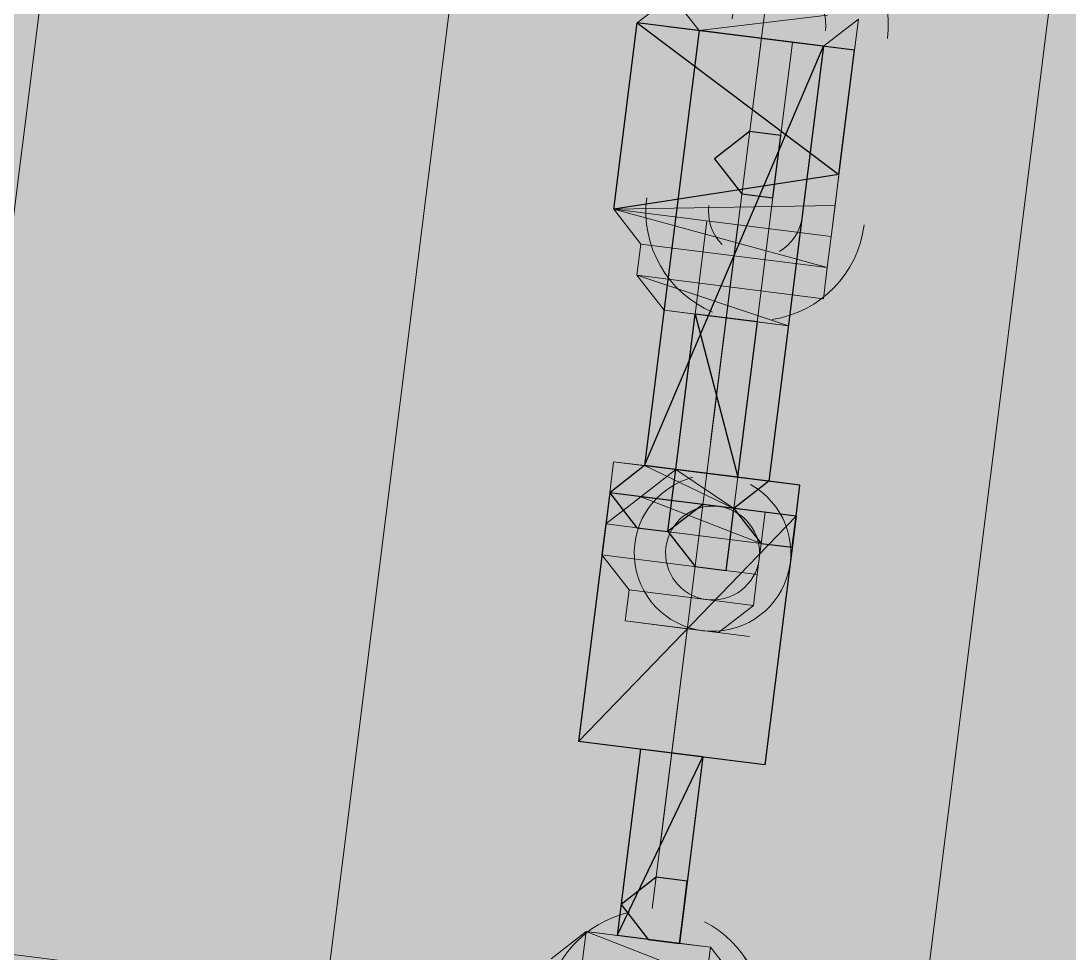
# Model space of a CAD drawing. Header units: metres. Extents: x -4 to 509425, y 7549 to 4732445.
# Drawn here: x 476054.4975 to 476054.7809, y 4719728.2717 to 4719728.5237 of the extents above; entities that cross this region are included whole.
import ezdxf

# ---------------------------------------------------------------- set-up
doc = ezdxf.new("R2010")
doc.units = ezdxf.units.M
doc.header["$LTSCALE"] = 0.01
doc.header["$MEASUREMENT"] = 0
doc.layers.get('0').update_dxf_attribs({"lineweight": 0})
doc.layers.add('_SUBESTACIÓN', color=1, linetype='Continuous')
doc.layers.add('SUBESTACION LA VID', color=253, linetype='Continuous')

# ---------------------------------------------------------------- blocks, each defined once
blk = doc.blocks.new('A$Cfff6051d')
at = {"layer": 'SUBESTACION LA VID', "transparency": 33554687}
h = blk.add_hatch(color=256, dxfattribs=at)
h.dxf.hatch_style = 2
h.paths.add_polyline_path([(476054.70187, 4719728.48434), (476054.70292, 4719728.49274), (476054.69452, 4719728.49379), (476054.68506, 4719728.48645), (476054.69241, 4719728.47699), (476054.70082, 4719728.47593)])
h = blk.add_hatch(color=256, dxfattribs=at)
h.dxf.hatch_style = 2
h.paths.add_polyline_path([(476054.70187, 4719728.48434), (476054.70292, 4719728.49274), (476054.69452, 4719728.49379), (476054.68506, 4719728.48645), (476054.69241, 4719728.47699), (476054.70082, 4719728.47593)])
h = blk.add_hatch(color=256, dxfattribs=at)
h.dxf.hatch_style = 2
h.paths.add_polyline_path([(476054.70187, 4719728.48434), (476054.70292, 4719728.49274), (476054.69452, 4719728.49379), (476054.68506, 4719728.48645), (476054.69241, 4719728.47699), (476054.70082, 4719728.47593)])
h = blk.add_hatch(color=256, dxfattribs=at)
h.dxf.hatch_style = 2
h.paths.add_polyline_path([(476054.70187, 4719728.48434), (476054.70292, 4719728.49274), (476054.69452, 4719728.49379), (476054.68506, 4719728.48645), (476054.69241, 4719728.47699), (476054.70082, 4719728.47593)])
h = blk.add_hatch(color=256, dxfattribs=at)
h.dxf.hatch_style = 2
h.paths.add_polyline_path([(476054.70187, 4719728.48434), (476054.70292, 4719728.49274), (476054.69452, 4719728.49379), (476054.68506, 4719728.48645), (476054.69241, 4719728.47699), (476054.70082, 4719728.47593)])
h = blk.add_hatch(color=256, dxfattribs=at)
h.dxf.hatch_style = 2
h.paths.add_polyline_path([(476054.70187, 4719728.48434), (476054.70292, 4719728.49274), (476054.69452, 4719728.49379), (476054.68506, 4719728.48645), (476054.69241, 4719728.47699), (476054.70082, 4719728.47593)])
h = blk.add_hatch(color=256, dxfattribs=at)
h.dxf.hatch_style = 2
h.paths.add_polyline_path([(476054.67348, 4719728.39404), (476054.67453, 4719728.40244), (476054.66613, 4719728.40349), (476054.65668, 4719728.39615), (476054.66403, 4719728.38669), (476054.67243, 4719728.38564)])
h = blk.add_hatch(color=256, dxfattribs=at)
h.dxf.hatch_style = 2
h.paths.add_polyline_path([(476054.67348, 4719728.39404), (476054.67453, 4719728.40244), (476054.66613, 4719728.40349), (476054.65668, 4719728.39615), (476054.66403, 4719728.38669), (476054.67243, 4719728.38564)])
h = blk.add_hatch(color=256, dxfattribs=at)
h.dxf.hatch_style = 2
h.paths.add_polyline_path([(476054.67348, 4719728.39404), (476054.67453, 4719728.40244), (476054.66613, 4719728.40349), (476054.65668, 4719728.39615), (476054.66403, 4719728.38669), (476054.67243, 4719728.38564)])
h = blk.add_hatch(color=256, dxfattribs=at)
h.dxf.hatch_style = 2
h.paths.add_polyline_path([(476054.70709, 4719728.38983), (476054.70814, 4719728.39823), (476054.69974, 4719728.39928), (476054.69029, 4719728.39193), (476054.69763, 4719728.38248), (476054.70603, 4719728.38143)])
h = blk.add_hatch(color=256, dxfattribs=at)
h.dxf.hatch_style = 2
h.paths.add_polyline_path([(476054.70709, 4719728.38983), (476054.70814, 4719728.39823), (476054.69974, 4719728.39928), (476054.69029, 4719728.39193), (476054.69763, 4719728.38248), (476054.70603, 4719728.38143)])
h = blk.add_hatch(color=256, dxfattribs=at)
h.dxf.hatch_style = 2
h.paths.add_polyline_path([(476054.70709, 4719728.38983), (476054.70814, 4719728.39823), (476054.69974, 4719728.39928), (476054.69029, 4719728.39193), (476054.69763, 4719728.38248), (476054.70603, 4719728.38143)])
h = blk.add_hatch(color=256, dxfattribs=at)
h.dxf.hatch_style = 2
h.paths.add_polyline_path([(476054.68923, 4719728.38353), (476054.69029, 4719728.39193), (476054.68188, 4719728.39299), (476054.67243, 4719728.38564), (476054.67977, 4719728.37619), (476054.68818, 4719728.37513)])
h = blk.add_hatch(color=256, dxfattribs=at)
h.dxf.hatch_style = 2
h.paths.add_polyline_path([(476054.68923, 4719728.38353), (476054.69029, 4719728.39193), (476054.68188, 4719728.39299), (476054.67243, 4719728.38564), (476054.67977, 4719728.37619), (476054.68818, 4719728.37513)])
h = blk.add_hatch(color=256, dxfattribs=at)
h.dxf.hatch_style = 2
h.paths.add_polyline_path([(476054.68923, 4719728.38353), (476054.69029, 4719728.39193), (476054.68188, 4719728.39299), (476054.67243, 4719728.38564), (476054.67977, 4719728.37619), (476054.68818, 4719728.37513)])
h = blk.add_hatch(color=256, dxfattribs=at)
h.dxf.hatch_style = 2
h.paths.add_polyline_path([(476054.68923, 4719728.38353), (476054.69029, 4719728.39193), (476054.68188, 4719728.39299), (476054.67243, 4719728.38564), (476054.67977, 4719728.37619), (476054.68818, 4719728.37513)])
h = blk.add_hatch(color=256, dxfattribs=at)
h.dxf.hatch_style = 2
h.paths.add_polyline_path([(476054.68923, 4719728.38353), (476054.69029, 4719728.39193), (476054.68188, 4719728.39299), (476054.67243, 4719728.38564), (476054.67977, 4719728.37619), (476054.68818, 4719728.37513)])
h = blk.add_hatch(color=256, dxfattribs=at)
h.dxf.hatch_style = 2
h.paths.add_polyline_path([(476054.68923, 4719728.38353), (476054.69029, 4719728.39193), (476054.68188, 4719728.39299), (476054.67243, 4719728.38564), (476054.67977, 4719728.37619), (476054.68818, 4719728.37513)])
h = blk.add_hatch(color=256, dxfattribs=at)
h.dxf.hatch_style = 2
h.paths.add_polyline_path([(476054.6766, 4719728.28273), (476054.67765, 4719728.29113), (476054.66924, 4719728.29218), (476054.65979, 4719728.28484), (476054.66713, 4719728.27538), (476054.67554, 4719728.27433)])
h = blk.add_hatch(color=256, dxfattribs=at)
h.dxf.hatch_style = 2
h.paths.add_polyline_path([(476054.6766, 4719728.28273), (476054.67765, 4719728.29113), (476054.66924, 4719728.29218), (476054.65979, 4719728.28484), (476054.66713, 4719728.27538), (476054.67554, 4719728.27433)])
h = blk.add_hatch(color=256, dxfattribs=at)
h.dxf.hatch_style = 2
h.paths.add_polyline_path([(476054.6766, 4719728.28273), (476054.67765, 4719728.29113), (476054.66924, 4719728.29218), (476054.65979, 4719728.28484), (476054.66713, 4719728.27538), (476054.67554, 4719728.27433)])
h = blk.add_hatch(color=256, dxfattribs=at)
h.dxf.hatch_style = 2
h.paths.add_polyline_path([(476054.6766, 4719728.28273), (476054.67765, 4719728.29113), (476054.66924, 4719728.29218), (476054.65979, 4719728.28484), (476054.66713, 4719728.27538), (476054.67554, 4719728.27433)])
h = blk.add_hatch(color=256, dxfattribs=at)
h.dxf.hatch_style = 2
h.paths.add_polyline_path([(476054.6766, 4719728.28273), (476054.67765, 4719728.29113), (476054.66924, 4719728.29218), (476054.65979, 4719728.28484), (476054.66713, 4719728.27538), (476054.67554, 4719728.27433)])
h = blk.add_hatch(color=256, dxfattribs=at)
h.dxf.hatch_style = 2
h.paths.add_polyline_path([(476054.6766, 4719728.28273), (476054.67765, 4719728.29113), (476054.66924, 4719728.29218), (476054.65979, 4719728.28484), (476054.66713, 4719728.27538), (476054.67554, 4719728.27433)])
at = {"layer": 'SUBESTACION LA VID', "lineweight": 15}
for p, q in [((476054.86302, 4719729.83784), (476054.66819, 4719728.28378)), ((476054.69662, 4719728.51059), (476054.70399, 4719728.56939)), ((476054.69662, 4719728.51059), (476054.70399, 4719728.56939)), ((476054.69662, 4719728.51059), (476054.70399, 4719728.56939)), ((476054.69662, 4719728.51059), (476054.70399, 4719728.56939)), ((476054.70399, 4719728.56939), (476054.69662, 4719728.51059)), ((476054.70399, 4719728.56939), (476054.69662, 4719728.51059)), ((476054.65776, 4719728.4728), (476054.66408, 4719728.52321)), ((476054.66613, 4719728.40349), (476054.68088, 4719728.5211)), ((476054.66613, 4719728.40349), (476054.68088, 4719728.5211)), ((476054.66613, 4719728.40349), (476054.68088, 4719728.5211)), ((476054.67456, 4719728.47069), (476054.68088, 4719728.5211)), ((476054.69976, 4719728.46753), (476054.70608, 4719728.51794)), ((476054.69974, 4719728.39928), (476054.71448, 4719728.51689)), ((476054.69974, 4719728.39928), (476054.71448, 4719728.51689)), ((476054.69974, 4719728.39928), (476054.71448, 4719728.51689)), ((476054.71656, 4719728.46543), (476054.72288, 4719728.51583)), ((476054.67453, 4719728.40244), (476054.68296, 4719728.46964)), ((476054.68398, 4719728.40979), (476054.69136, 4719728.46859)), ((476054.68398, 4719728.40979), (476054.69136, 4719728.46859)), ((476054.68398, 4719728.40979), (476054.69136, 4719728.46859)), ((476054.68398, 4719728.40979), (476054.69136, 4719728.46859)), ((476054.69136, 4719728.46859), (476054.68398, 4719728.40979)), ((476054.69136, 4719728.46859), (476054.68398, 4719728.40979)), ((476054.69134, 4719728.40033), (476054.69976, 4719728.46753)), ((476054.69136, 4719728.46859), (476054.69136, 4719728.46859)), ((476054.66613, 4719728.40349), (476054.69974, 4719728.39928)), ((476054.66613, 4719728.40349), (476054.69974, 4719728.39928)), ((476054.69974, 4719728.39928), (476054.66613, 4719728.40349)), ((476054.64825, 4719728.32894), (476054.65668, 4719728.39615)), ((476054.64825, 4719728.32894), (476054.65668, 4719728.39615)), ((476054.64825, 4719728.32894), (476054.65668, 4719728.39615)), ((476054.69866, 4719728.32262), (476054.70709, 4719728.38983)), ((476054.69866, 4719728.32262), (476054.70709, 4719728.38983)), ((476054.69866, 4719728.32262), (476054.70709, 4719728.38983)), ((476054.67029, 4719728.30058), (476054.67872, 4719728.36778)), ((476054.67029, 4719728.30058), (476054.67872, 4719728.36778)), ((476054.67029, 4719728.30058), (476054.67872, 4719728.36778)), ((476054.67029, 4719728.30058), (476054.67872, 4719728.36778)), ((476054.67872, 4719728.36778), (476054.67029, 4719728.30058)), ((476054.67872, 4719728.36778), (476054.67029, 4719728.30058)), ((476054.65665, 4719728.32789), (476054.69026, 4719728.32368)), ((476054.65665, 4719728.32789), (476054.65665, 4719728.32789)), ((476054.65665, 4719728.32789), (476054.69026, 4719728.32368)), ((476054.65665, 4719728.32789), (476054.65665, 4719728.32789)), ((476054.69026, 4719728.32368), (476054.65665, 4719728.32789)), ((476054.65873, 4719728.27644), (476054.66505, 4719728.32684)), ((476054.65873, 4719728.27644), (476054.66505, 4719728.32684)), ((476054.65873, 4719728.27644), (476054.66505, 4719728.32684)), ((476054.67554, 4719728.27433), (476054.68186, 4719728.32473)), ((476054.67554, 4719728.27433), (476054.68186, 4719728.32473)), ((476054.67554, 4719728.27433), (476054.68186, 4719728.32473)), ((476054.69026, 4719728.32368), (476054.69026, 4719728.32368))]:
    blk.add_line(p, q, dxfattribs=at)
at = {"layer": 'SUBESTACION LA VID', "lineweight": 0}
for p, q in [((476054.71554, 4719728.52529), (476054.68088, 4719728.5211)), ((476054.71554, 4719728.52529), (476054.68088, 4719728.5211)), ((476054.68088, 4719728.5211), (476054.71554, 4719728.52529)), ((476054.67248, 4719728.52215), (476054.72288, 4719728.51583)), ((476054.71867, 4719728.48223), (476054.65776, 4719728.4728)), ((476054.69447, 4719728.35728), (476054.66087, 4719728.36149)), ((476054.68289, 4719728.26487), (476054.65033, 4719728.27749))]:
    blk.add_line(p, q, dxfattribs=at)
at = {"layer": 'SUBESTACION LA VID', "lineweight": 15}
for points in [[(476054.73958, 4719728.2407), (476054.84878, 4719728.22701), (476054.98359, 4719729.30226), (476054.60558, 4719729.34965), (476054.47077, 4719728.2744), (476054.57997, 4719728.26071)], [(476054.73958, 4719728.2407), (476054.84878, 4719728.22701), (476054.98359, 4719729.30226), (476054.60558, 4719729.34965), (476054.47077, 4719728.2744), (476054.57997, 4719728.26071)], [(476054.67353, 4719728.53055), (476054.66408, 4719728.52321), (476054.65776, 4719728.4728), (476054.6651, 4719728.46335), (476054.66405, 4719728.45495), (476054.6714, 4719728.44549), (476054.6798, 4719728.44444), (476054.67453, 4719728.40244), (476054.66508, 4719728.39509), (476054.65563, 4719728.38775), (476054.65457, 4719728.37935), (476054.66192, 4719728.36989), (476054.66087, 4719728.36149), (476054.66927, 4719728.36044), (476054.67767, 4719728.35938), (476054.68607, 4719728.35833), (476054.69553, 4719728.36568), (476054.69658, 4719728.37408), (476054.69763, 4719728.38248), (476054.69869, 4719728.39088), (476054.69029, 4719728.39193), (476054.69134, 4719728.40033), (476054.69661, 4719728.44233), (476054.70501, 4719728.44128), (476054.70606, 4719728.44968), (476054.71446, 4719728.44863), (476054.71551, 4719728.45703), (476054.71656, 4719728.46543), (476054.71762, 4719728.47383), (476054.71867, 4719728.48223), (476054.72288, 4719728.51583), (476054.72394, 4719728.52423)], [(476054.67353, 4719728.53055), (476054.68088, 4719728.5211), (476054.66613, 4719728.40349), (476054.65773, 4719728.40455), (476054.65668, 4719728.39615), (476054.64825, 4719728.32894), (476054.65665, 4719728.32789), (476054.66505, 4719728.32684), (476054.65873, 4719728.27644), (476054.65033, 4719728.27749), (476054.64928, 4719728.26909)], [(476054.69129, 4719728.26382), (476054.68394, 4719728.27328), (476054.67554, 4719728.27433), (476054.68186, 4719728.32473), (476054.69026, 4719728.32368), (476054.69866, 4719728.32262), (476054.70709, 4719728.38983), (476054.70814, 4719728.39823), (476054.69974, 4719728.39928), (476054.71448, 4719728.51689), (476054.72394, 4719728.52423)], [(476054.67353, 4719728.53055), (476054.68088, 4719728.5211), (476054.66613, 4719728.40349), (476054.65773, 4719728.40455), (476054.65668, 4719728.39615), (476054.64825, 4719728.32894), (476054.65665, 4719728.32789), (476054.66505, 4719728.32684), (476054.65873, 4719728.27644), (476054.65033, 4719728.27749), (476054.64928, 4719728.26909)], [(476054.69129, 4719728.26382), (476054.68394, 4719728.27328), (476054.67554, 4719728.27433), (476054.68186, 4719728.32473), (476054.69026, 4719728.32368), (476054.69866, 4719728.32262), (476054.70709, 4719728.38983), (476054.70814, 4719728.39823), (476054.69974, 4719728.39928), (476054.71448, 4719728.51689), (476054.72394, 4719728.52423)], [(476054.72394, 4719728.52423), (476054.71448, 4719728.51689), (476054.69974, 4719728.39928), (476054.70814, 4719728.39823), (476054.70709, 4719728.38983), (476054.69866, 4719728.32262), (476054.69026, 4719728.32368), (476054.68186, 4719728.32473), (476054.67554, 4719728.27433), (476054.68394, 4719728.27328), (476054.68289, 4719728.26487)], [(476054.64088, 4719728.27014), (476054.65033, 4719728.27749), (476054.65873, 4719728.27644), (476054.66505, 4719728.32684), (476054.65665, 4719728.32789), (476054.64825, 4719728.32894), (476054.65668, 4719728.39615), (476054.65773, 4719728.40455), (476054.66613, 4719728.40349), (476054.68088, 4719728.5211), (476054.67353, 4719728.53055)], [(476054.72484, 4719728.1231), (476054.79435, 4719728.67752), (476054.63474, 4719728.69753), (476054.56523, 4719728.14311)], [(476054.72484, 4719728.1231), (476054.79435, 4719728.67752), (476054.63474, 4719728.69753), (476054.56523, 4719728.14311)], [(476054.67353, 4719728.53055), (476054.68088, 4719728.5211), (476054.71448, 4719728.51689), (476054.72394, 4719728.52423)], [(476054.67353, 4719728.53055), (476054.68088, 4719728.5211), (476054.71448, 4719728.51689), (476054.72394, 4719728.52423)], [(476054.72394, 4719728.52423), (476054.71448, 4719728.51689), (476054.68088, 4719728.5211), (476054.67353, 4719728.53055)]]:
    blk.add_lwpolyline(points, dxfattribs=at)
at = {"layer": 'SUBESTACION LA VID', "lineweight": 0}
for points in [[(476054.66408, 4719728.52321), (476054.72288, 4719728.51583), (476054.66408, 4719728.52321)], [(476054.71551, 4719728.45703), (476054.6651, 4719728.46335), (476054.71551, 4719728.45703), (476054.6651, 4719728.46335), (476054.71551, 4719728.45703), (476054.65776, 4719728.4728), (476054.71656, 4719728.46543), (476054.65776, 4719728.4728), (476054.71762, 4719728.47383)], [(476054.70501, 4719728.44128), (476054.66405, 4719728.45495), (476054.71446, 4719728.44863), (476054.66405, 4719728.45495), (476054.71446, 4719728.44863)], [(476054.6798, 4719728.44444), (476054.70501, 4719728.44128), (476054.6714, 4719728.44549), (476054.70501, 4719728.44128), (476054.6714, 4719728.44549)], [(476054.69661, 4719728.44233), (476054.6798, 4719728.44444), (476054.69661, 4719728.44233)], [(476054.65773, 4719728.40455), (476054.70814, 4719728.39823), (476054.65773, 4719728.40455), (476054.69974, 4719728.39928), (476054.65773, 4719728.40455), (476054.69974, 4719728.39928), (476054.65773, 4719728.40455), (476054.69974, 4719728.39928)], [(476054.65773, 4719728.40455), (476054.70814, 4719728.39823), (476054.65773, 4719728.40455), (476054.69974, 4719728.39928), (476054.65773, 4719728.40455), (476054.69974, 4719728.39928), (476054.65773, 4719728.40455), (476054.69974, 4719728.39928)], [(476054.69974, 4719728.39928), (476054.66613, 4719728.40349), (476054.69974, 4719728.39928), (476054.65773, 4719728.40455), (476054.69974, 4719728.39928), (476054.65773, 4719728.40455), (476054.70814, 4719728.39823), (476054.65773, 4719728.40455)], [(476054.66613, 4719728.40349), (476054.69029, 4719728.39193), (476054.67453, 4719728.40244), (476054.69029, 4719728.39193), (476054.67453, 4719728.40244)], [(476054.65668, 4719728.39615), (476054.70709, 4719728.38983), (476054.65668, 4719728.39615), (476054.70709, 4719728.38983), (476054.65668, 4719728.39615)], [(476054.65668, 4719728.39615), (476054.70709, 4719728.38983), (476054.65668, 4719728.39615), (476054.70709, 4719728.38983), (476054.65668, 4719728.39615)], [(476054.70709, 4719728.38983), (476054.65668, 4719728.39615), (476054.70709, 4719728.38983), (476054.65668, 4719728.39615), (476054.70709, 4719728.38983)], [(476054.66403, 4719728.38669), (476054.69763, 4719728.38248), (476054.66508, 4719728.39509), (476054.69869, 4719728.39088), (476054.66508, 4719728.39509), (476054.69869, 4719728.39088), (476054.66508, 4719728.39509), (476054.69869, 4719728.39088), (476054.66508, 4719728.39509)], [(476054.65563, 4719728.38775), (476054.69763, 4719728.38248), (476054.65563, 4719728.38775), (476054.69763, 4719728.38248), (476054.65563, 4719728.38775)], [(476054.69658, 4719728.37408), (476054.65457, 4719728.37935), (476054.69658, 4719728.37408), (476054.65457, 4719728.37935), (476054.69658, 4719728.37408), (476054.65457, 4719728.37935)], [(476054.69553, 4719728.36568), (476054.66192, 4719728.36989), (476054.69553, 4719728.36568), (476054.66192, 4719728.36989), (476054.69553, 4719728.36568), (476054.66192, 4719728.36989), (476054.69553, 4719728.36568)], [(476054.67767, 4719728.35938), (476054.66927, 4719728.36044), (476054.67767, 4719728.35938)], [(476054.68607, 4719728.35833), (476054.66927, 4719728.36044), (476054.68607, 4719728.35833), (476054.66927, 4719728.36044), (476054.68607, 4719728.35833)], [(476054.69026, 4719728.32368), (476054.65665, 4719728.32789), (476054.69026, 4719728.32368), (476054.64825, 4719728.32894), (476054.69026, 4719728.32368), (476054.64825, 4719728.32894), (476054.69026, 4719728.32368), (476054.64825, 4719728.32894), (476054.69866, 4719728.32262), (476054.64825, 4719728.32894), (476054.69866, 4719728.32262)], [(476054.69026, 4719728.32368), (476054.65665, 4719728.32789), (476054.69026, 4719728.32368), (476054.64825, 4719728.32894), (476054.69026, 4719728.32368), (476054.64825, 4719728.32894), (476054.69026, 4719728.32368), (476054.64825, 4719728.32894), (476054.69866, 4719728.32262), (476054.64825, 4719728.32894), (476054.69866, 4719728.32262)], [(476054.64825, 4719728.32894), (476054.69866, 4719728.32262), (476054.64825, 4719728.32894), (476054.69866, 4719728.32262), (476054.64825, 4719728.32894), (476054.69026, 4719728.32368), (476054.64825, 4719728.32894), (476054.69026, 4719728.32368), (476054.65665, 4719728.32789), (476054.69026, 4719728.32368), (476054.65665, 4719728.32789)], [(476054.68186, 4719728.32473), (476054.65665, 4719728.32789), (476054.68186, 4719728.32473)], [(476054.68186, 4719728.32473), (476054.65665, 4719728.32789), (476054.68186, 4719728.32473)], [(476054.66505, 4719728.32684), (476054.69026, 4719728.32368), (476054.68186, 4719728.32473)], [(476054.65033, 4719728.27749), (476054.68394, 4719728.27328), (476054.65033, 4719728.27749), (476054.68394, 4719728.27328), (476054.65033, 4719728.27749), (476054.67554, 4719728.27433)], [(476054.65033, 4719728.27749), (476054.68394, 4719728.27328), (476054.65033, 4719728.27749), (476054.68394, 4719728.27328), (476054.65033, 4719728.27749), (476054.67554, 4719728.27433)], [(476054.65873, 4719728.27644), (476054.67554, 4719728.27433), (476054.65033, 4719728.27749), (476054.68394, 4719728.27328), (476054.65033, 4719728.27749), (476054.68394, 4719728.27328)]]:
    blk.add_lwpolyline(points, dxfattribs=at)
at = {"layer": 'SUBESTACION LA VID'}
for points in [[(476054.70187, 4719728.48434), (476054.70292, 4719728.49274), (476054.69452, 4719728.49379), (476054.68506, 4719728.48645), (476054.69241, 4719728.47699), (476054.70082, 4719728.47593)], [(476054.70187, 4719728.48434), (476054.70292, 4719728.49274), (476054.69452, 4719728.49379), (476054.68506, 4719728.48645), (476054.69241, 4719728.47699), (476054.70082, 4719728.47593)], [(476054.70187, 4719728.48434), (476054.70292, 4719728.49274), (476054.69452, 4719728.49379), (476054.68506, 4719728.48645), (476054.69241, 4719728.47699), (476054.70082, 4719728.47593)], [(476054.70187, 4719728.48434), (476054.70292, 4719728.49274), (476054.69452, 4719728.49379), (476054.68506, 4719728.48645), (476054.69241, 4719728.47699), (476054.70082, 4719728.47593)], [(476054.70187, 4719728.48434), (476054.70292, 4719728.49274), (476054.69452, 4719728.49379), (476054.68506, 4719728.48645), (476054.69241, 4719728.47699), (476054.70082, 4719728.47593)], [(476054.70187, 4719728.48434), (476054.70292, 4719728.49274), (476054.69452, 4719728.49379), (476054.68506, 4719728.48645), (476054.69241, 4719728.47699), (476054.70082, 4719728.47593)], [(476054.67348, 4719728.39404), (476054.67453, 4719728.40244), (476054.66613, 4719728.40349), (476054.65668, 4719728.39615), (476054.66403, 4719728.38669), (476054.67243, 4719728.38564)], [(476054.67348, 4719728.39404), (476054.67453, 4719728.40244), (476054.66613, 4719728.40349), (476054.65668, 4719728.39615), (476054.66403, 4719728.38669), (476054.67243, 4719728.38564)], [(476054.67348, 4719728.39404), (476054.67453, 4719728.40244), (476054.66613, 4719728.40349), (476054.65668, 4719728.39615), (476054.66403, 4719728.38669), (476054.67243, 4719728.38564)], [(476054.70709, 4719728.38983), (476054.70814, 4719728.39823), (476054.69974, 4719728.39928), (476054.69029, 4719728.39193), (476054.69763, 4719728.38248), (476054.70603, 4719728.38143)], [(476054.70709, 4719728.38983), (476054.70814, 4719728.39823), (476054.69974, 4719728.39928), (476054.69029, 4719728.39193), (476054.69763, 4719728.38248), (476054.70603, 4719728.38143)], [(476054.70709, 4719728.38983), (476054.70814, 4719728.39823), (476054.69974, 4719728.39928), (476054.69029, 4719728.39193), (476054.69763, 4719728.38248), (476054.70603, 4719728.38143)], [(476054.68923, 4719728.38353), (476054.69029, 4719728.39193), (476054.68188, 4719728.39299), (476054.67243, 4719728.38564), (476054.67977, 4719728.37619), (476054.68818, 4719728.37513)], [(476054.68923, 4719728.38353), (476054.69029, 4719728.39193), (476054.68188, 4719728.39299), (476054.67243, 4719728.38564), (476054.67977, 4719728.37619), (476054.68818, 4719728.37513)], [(476054.68923, 4719728.38353), (476054.69029, 4719728.39193), (476054.68188, 4719728.39299), (476054.67243, 4719728.38564), (476054.67977, 4719728.37619), (476054.68818, 4719728.37513)], [(476054.68923, 4719728.38353), (476054.69029, 4719728.39193), (476054.68188, 4719728.39299), (476054.67243, 4719728.38564), (476054.67977, 4719728.37619), (476054.68818, 4719728.37513)], [(476054.68923, 4719728.38353), (476054.69029, 4719728.39193), (476054.68188, 4719728.39299), (476054.67243, 4719728.38564), (476054.67977, 4719728.37619), (476054.68818, 4719728.37513)], [(476054.68923, 4719728.38353), (476054.69029, 4719728.39193), (476054.68188, 4719728.39299), (476054.67243, 4719728.38564), (476054.67977, 4719728.37619), (476054.68818, 4719728.37513)], [(476054.6766, 4719728.28273), (476054.67765, 4719728.29113), (476054.66924, 4719728.29218), (476054.65979, 4719728.28484), (476054.66713, 4719728.27538), (476054.67554, 4719728.27433)], [(476054.6766, 4719728.28273), (476054.67765, 4719728.29113), (476054.66924, 4719728.29218), (476054.65979, 4719728.28484), (476054.66713, 4719728.27538), (476054.67554, 4719728.27433)], [(476054.6766, 4719728.28273), (476054.67765, 4719728.29113), (476054.66924, 4719728.29218), (476054.65979, 4719728.28484), (476054.66713, 4719728.27538), (476054.67554, 4719728.27433)], [(476054.6766, 4719728.28273), (476054.67765, 4719728.29113), (476054.66924, 4719728.29218), (476054.65979, 4719728.28484), (476054.66713, 4719728.27538), (476054.67554, 4719728.27433)], [(476054.6766, 4719728.28273), (476054.67765, 4719728.29113), (476054.66924, 4719728.29218), (476054.65979, 4719728.28484), (476054.66713, 4719728.27538), (476054.67554, 4719728.27433)], [(476054.6766, 4719728.28273), (476054.67765, 4719728.29113), (476054.66924, 4719728.29218), (476054.65979, 4719728.28484), (476054.66713, 4719728.27538), (476054.67554, 4719728.27433)]]:
    blk.add_lwpolyline(points, close=True, dxfattribs=at)
at = {"layer": 'SUBESTACION LA VID', "lineweight": 0}
for points in [[(476054.70187, 4719728.48434), (476054.70292, 4719728.49274), (476054.69452, 4719728.49379), (476054.68506, 4719728.48645), (476054.69241, 4719728.47699), (476054.70082, 4719728.47593)], [(476054.70187, 4719728.48434), (476054.70292, 4719728.49274), (476054.69452, 4719728.49379), (476054.68506, 4719728.48645), (476054.69241, 4719728.47699), (476054.70082, 4719728.47593)], [(476054.70187, 4719728.48434), (476054.70292, 4719728.49274), (476054.69452, 4719728.49379), (476054.68506, 4719728.48645), (476054.69241, 4719728.47699), (476054.70082, 4719728.47593)], [(476054.70187, 4719728.48434), (476054.70292, 4719728.49274), (476054.69452, 4719728.49379), (476054.68506, 4719728.48645), (476054.69241, 4719728.47699), (476054.70082, 4719728.47593)], [(476054.70187, 4719728.48434), (476054.70292, 4719728.49274), (476054.69452, 4719728.49379), (476054.68506, 4719728.48645), (476054.69241, 4719728.47699), (476054.70082, 4719728.47593)], [(476054.70187, 4719728.48434), (476054.70292, 4719728.49274), (476054.69452, 4719728.49379), (476054.68506, 4719728.48645), (476054.69241, 4719728.47699), (476054.70082, 4719728.47593)], [(476054.67348, 4719728.39404), (476054.67453, 4719728.40244), (476054.66613, 4719728.40349), (476054.65668, 4719728.39615), (476054.66403, 4719728.38669), (476054.67243, 4719728.38564)], [(476054.67348, 4719728.39404), (476054.67453, 4719728.40244), (476054.66613, 4719728.40349), (476054.65668, 4719728.39615), (476054.66403, 4719728.38669), (476054.67243, 4719728.38564)], [(476054.67348, 4719728.39404), (476054.67453, 4719728.40244), (476054.66613, 4719728.40349), (476054.65668, 4719728.39615), (476054.66403, 4719728.38669), (476054.67243, 4719728.38564)], [(476054.70709, 4719728.38983), (476054.70814, 4719728.39823), (476054.69974, 4719728.39928), (476054.69029, 4719728.39193), (476054.69763, 4719728.38248), (476054.70603, 4719728.38143)], [(476054.70709, 4719728.38983), (476054.70814, 4719728.39823), (476054.69974, 4719728.39928), (476054.69029, 4719728.39193), (476054.69763, 4719728.38248), (476054.70603, 4719728.38143)], [(476054.70709, 4719728.38983), (476054.70814, 4719728.39823), (476054.69974, 4719728.39928), (476054.69029, 4719728.39193), (476054.69763, 4719728.38248), (476054.70603, 4719728.38143)], [(476054.68923, 4719728.38353), (476054.69029, 4719728.39193), (476054.68188, 4719728.39299), (476054.67243, 4719728.38564), (476054.67977, 4719728.37619), (476054.68818, 4719728.37513)], [(476054.68923, 4719728.38353), (476054.69029, 4719728.39193), (476054.68188, 4719728.39299), (476054.67243, 4719728.38564), (476054.67977, 4719728.37619), (476054.68818, 4719728.37513)], [(476054.68923, 4719728.38353), (476054.69029, 4719728.39193), (476054.68188, 4719728.39299), (476054.67243, 4719728.38564), (476054.67977, 4719728.37619), (476054.68818, 4719728.37513)], [(476054.68923, 4719728.38353), (476054.69029, 4719728.39193), (476054.68188, 4719728.39299), (476054.67243, 4719728.38564), (476054.67977, 4719728.37619), (476054.68818, 4719728.37513)], [(476054.68923, 4719728.38353), (476054.69029, 4719728.39193), (476054.68188, 4719728.39299), (476054.67243, 4719728.38564), (476054.67977, 4719728.37619), (476054.68818, 4719728.37513)], [(476054.68923, 4719728.38353), (476054.69029, 4719728.39193), (476054.68188, 4719728.39299), (476054.67243, 4719728.38564), (476054.67977, 4719728.37619), (476054.68818, 4719728.37513)], [(476054.6766, 4719728.28273), (476054.67765, 4719728.29113), (476054.66924, 4719728.29218), (476054.65979, 4719728.28484), (476054.66713, 4719728.27538), (476054.67554, 4719728.27433)], [(476054.6766, 4719728.28273), (476054.67765, 4719728.29113), (476054.66924, 4719728.29218), (476054.65979, 4719728.28484), (476054.66713, 4719728.27538), (476054.67554, 4719728.27433)], [(476054.6766, 4719728.28273), (476054.67765, 4719728.29113), (476054.66924, 4719728.29218), (476054.65979, 4719728.28484), (476054.66713, 4719728.27538), (476054.67554, 4719728.27433)], [(476054.6766, 4719728.28273), (476054.67765, 4719728.29113), (476054.66924, 4719728.29218), (476054.65979, 4719728.28484), (476054.66713, 4719728.27538), (476054.67554, 4719728.27433)], [(476054.6766, 4719728.28273), (476054.67765, 4719728.29113), (476054.66924, 4719728.29218), (476054.65979, 4719728.28484), (476054.66713, 4719728.27538), (476054.67554, 4719728.27433)], [(476054.6766, 4719728.28273), (476054.67765, 4719728.29113), (476054.66924, 4719728.29218), (476054.65979, 4719728.28484), (476054.66713, 4719728.27538), (476054.67554, 4719728.27433)]]:
    blk.add_lwpolyline(points, close=True, dxfattribs=at)
at = {"layer": 'SUBESTACION LA VID', "lineweight": 15}
for points in [[(476054.73181, 4719728.51898), (476054.73336, 4719728.53131), (476054.72704, 4719728.54329), (476054.71601, 4719728.54899)], [(476054.66668, 4719728.47594), (476054.66504, 4719728.46283), (476054.67228, 4719728.45022), (476054.68444, 4719728.44502)], [(476054.68348, 4719728.47384), (476054.683, 4719728.46996), (476054.68433, 4719728.46607), (476054.68709, 4719728.4633)], [(476054.70259, 4719728.46136), (476054.70595, 4719728.46336), (476054.7082, 4719728.4668), (476054.70869, 4719728.47068)], [(476054.70065, 4719728.44299), (476054.71372, 4719728.44503), (476054.72385, 4719728.45546), (476054.72549, 4719728.46858)], [(476054.66202, 4719728.28272), (476054.64992, 4719728.27993), (476054.64085, 4719728.26987), (476054.6393, 4719728.25754)], [(476054.66202, 4719728.28272), (476054.64992, 4719728.27993), (476054.64085, 4719728.26987), (476054.6393, 4719728.25754)], [(476054.66202, 4719728.28272), (476054.64992, 4719728.27993), (476054.64085, 4719728.26987), (476054.6393, 4719728.25754)], [(476054.69811, 4719728.25016), (476054.69965, 4719728.26249), (476054.69334, 4719728.27448), (476054.6823, 4719728.28018)], [(476054.69811, 4719728.25017), (476054.69966, 4719728.2625), (476054.69334, 4719728.27448), (476054.68231, 4719728.28018)], [(476054.69811, 4719728.25017), (476054.69966, 4719728.2625), (476054.69334, 4719728.27448), (476054.68231, 4719728.28018)]]:
    blk.add_open_spline(points, degree=3, dxfattribs=at)
for points, knots in [([(476054.71501, 4719728.52109), (476054.71588, 4719728.52805), (476054.71094, 4719728.53439), (476054.70399, 4719728.53527), (476054.69703, 4719728.53614), (476054.69067, 4719728.5312), (476054.6898, 4719728.52425)], [0, 0, 0, 0, 1, 1, 1, 2, 2, 2, 2]), ([(476054.67915, 4719728.40034), (476054.66934, 4719728.39777), (476054.66272, 4719728.38859), (476054.66338, 4719728.37847), (476054.66404, 4719728.36835), (476054.6718, 4719728.36012), (476054.68187, 4719728.35886), (476054.69194, 4719728.3576), (476054.70149, 4719728.36366), (476054.70462, 4719728.3733), (476054.70777, 4719728.38295), (476054.70362, 4719728.39347), (476054.69475, 4719728.39838)], [0, 0, 0, 0, 1, 1, 1, 2, 2, 2, 3, 3, 3, 4, 4, 4, 4]), ([(476054.6719, 4719728.38144), (476054.67103, 4719728.37448), (476054.67597, 4719728.36813), (476054.68292, 4719728.36726), (476054.68988, 4719728.36639), (476054.69623, 4719728.37132), (476054.69711, 4719728.37828), (476054.69798, 4719728.38524), (476054.69304, 4719728.39159), (476054.68608, 4719728.39246), (476054.67913, 4719728.39333), (476054.67277, 4719728.3884), (476054.6719, 4719728.38144)], [0, 0, 0, 0, 1, 1, 1, 2, 2, 2, 3, 3, 3, 4, 4, 4, 4])]:
    blk.add_open_spline(points, degree=3, knots=knots, dxfattribs=at)
at = {"layer": 'SUBESTACION LA VID'}
for points in [[(476054.65776, 4719728.4728), (476054.65776, 4719728.4728), (476054.71867, 4719728.48223), (476054.71867, 4719728.48223), (476054.71867, 4719728.48223), (476054.66408, 4719728.52321), (476054.66408, 4719728.52321), (476054.66408, 4719728.52321), (476054.65776, 4719728.4728), (476054.65776, 4719728.4728)], [(476054.71867, 4719728.48223), (476054.71867, 4719728.48223), (476054.66408, 4719728.52321), (476054.66408, 4719728.52321), (476054.66408, 4719728.52321), (476054.72288, 4719728.51583), (476054.72288, 4719728.51583), (476054.72288, 4719728.51583), (476054.71867, 4719728.48223), (476054.71867, 4719728.48223)], [(476054.68088, 4719728.5211), (476054.68088, 4719728.5211), (476054.71448, 4719728.51689), (476054.71448, 4719728.51689), (476054.71448, 4719728.51689), (476054.66613, 4719728.40349), (476054.66613, 4719728.40349), (476054.66613, 4719728.40349), (476054.68088, 4719728.5211), (476054.68088, 4719728.5211)], [(476054.68088, 4719728.5211), (476054.68088, 4719728.5211), (476054.71448, 4719728.51689), (476054.71448, 4719728.51689), (476054.71448, 4719728.51689), (476054.66613, 4719728.40349), (476054.66613, 4719728.40349), (476054.66613, 4719728.40349), (476054.68088, 4719728.5211), (476054.68088, 4719728.5211)], [(476054.68088, 4719728.5211), (476054.68088, 4719728.5211), (476054.71448, 4719728.51689), (476054.71448, 4719728.51689), (476054.71448, 4719728.51689), (476054.66613, 4719728.40349), (476054.66613, 4719728.40349), (476054.66613, 4719728.40349), (476054.68088, 4719728.5211), (476054.68088, 4719728.5211)], [(476054.71448, 4719728.51689), (476054.71448, 4719728.51689), (476054.66613, 4719728.40349), (476054.66613, 4719728.40349), (476054.66613, 4719728.40349), (476054.69974, 4719728.39928), (476054.69974, 4719728.39928), (476054.69974, 4719728.39928), (476054.71448, 4719728.51689), (476054.71448, 4719728.51689)], [(476054.71448, 4719728.51689), (476054.71448, 4719728.51689), (476054.66613, 4719728.40349), (476054.66613, 4719728.40349), (476054.66613, 4719728.40349), (476054.69974, 4719728.39928), (476054.69974, 4719728.39928), (476054.69974, 4719728.39928), (476054.71448, 4719728.51689), (476054.71448, 4719728.51689)], [(476054.71448, 4719728.51689), (476054.71448, 4719728.51689), (476054.66613, 4719728.40349), (476054.66613, 4719728.40349), (476054.66613, 4719728.40349), (476054.69974, 4719728.39928), (476054.69974, 4719728.39928), (476054.69974, 4719728.39928), (476054.71448, 4719728.51689), (476054.71448, 4719728.51689)], [(476054.67453, 4719728.40244), (476054.67453, 4719728.40244), (476054.69134, 4719728.40033), (476054.69134, 4719728.40033), (476054.69134, 4719728.40033), (476054.6798, 4719728.44444), (476054.6798, 4719728.44444), (476054.6798, 4719728.44444), (476054.67453, 4719728.40244), (476054.67453, 4719728.40244)], [(476054.69134, 4719728.40033), (476054.69134, 4719728.40033), (476054.6798, 4719728.44444), (476054.6798, 4719728.44444), (476054.6798, 4719728.44444), (476054.69661, 4719728.44233), (476054.69661, 4719728.44233), (476054.69661, 4719728.44233), (476054.69134, 4719728.40033), (476054.69134, 4719728.40033)], [(476054.65668, 4719728.39615), (476054.65668, 4719728.39615), (476054.70709, 4719728.38983), (476054.70709, 4719728.38983), (476054.70709, 4719728.38983), (476054.64825, 4719728.32894), (476054.64825, 4719728.32894), (476054.64825, 4719728.32894), (476054.65668, 4719728.39615), (476054.65668, 4719728.39615)], [(476054.65668, 4719728.39615), (476054.65668, 4719728.39615), (476054.70709, 4719728.38983), (476054.70709, 4719728.38983), (476054.70709, 4719728.38983), (476054.64825, 4719728.32894), (476054.64825, 4719728.32894), (476054.64825, 4719728.32894), (476054.65668, 4719728.39615), (476054.65668, 4719728.39615)], [(476054.65668, 4719728.39615), (476054.65668, 4719728.39615), (476054.70709, 4719728.38983), (476054.70709, 4719728.38983), (476054.70709, 4719728.38983), (476054.64825, 4719728.32894), (476054.64825, 4719728.32894), (476054.64825, 4719728.32894), (476054.65668, 4719728.39615), (476054.65668, 4719728.39615)], [(476054.70709, 4719728.38983), (476054.70709, 4719728.38983), (476054.64825, 4719728.32894), (476054.64825, 4719728.32894), (476054.64825, 4719728.32894), (476054.69866, 4719728.32262), (476054.69866, 4719728.32262), (476054.69866, 4719728.32262), (476054.70709, 4719728.38983), (476054.70709, 4719728.38983)], [(476054.70709, 4719728.38983), (476054.70709, 4719728.38983), (476054.64825, 4719728.32894), (476054.64825, 4719728.32894), (476054.64825, 4719728.32894), (476054.69866, 4719728.32262), (476054.69866, 4719728.32262), (476054.69866, 4719728.32262), (476054.70709, 4719728.38983), (476054.70709, 4719728.38983)], [(476054.70709, 4719728.38983), (476054.70709, 4719728.38983), (476054.64825, 4719728.32894), (476054.64825, 4719728.32894), (476054.64825, 4719728.32894), (476054.69866, 4719728.32262), (476054.69866, 4719728.32262), (476054.69866, 4719728.32262), (476054.70709, 4719728.38983), (476054.70709, 4719728.38983)], [(476054.66505, 4719728.32684), (476054.66505, 4719728.32684), (476054.68186, 4719728.32473), (476054.68186, 4719728.32473), (476054.68186, 4719728.32473), (476054.65873, 4719728.27644), (476054.65873, 4719728.27644), (476054.65873, 4719728.27644), (476054.66505, 4719728.32684), (476054.66505, 4719728.32684)], [(476054.66505, 4719728.32684), (476054.66505, 4719728.32684), (476054.68186, 4719728.32473), (476054.68186, 4719728.32473), (476054.68186, 4719728.32473), (476054.65873, 4719728.27644), (476054.65873, 4719728.27644), (476054.65873, 4719728.27644), (476054.66505, 4719728.32684), (476054.66505, 4719728.32684)], [(476054.66505, 4719728.32684), (476054.66505, 4719728.32684), (476054.68186, 4719728.32473), (476054.68186, 4719728.32473), (476054.68186, 4719728.32473), (476054.65873, 4719728.27644), (476054.65873, 4719728.27644), (476054.65873, 4719728.27644), (476054.66505, 4719728.32684), (476054.66505, 4719728.32684)], [(476054.68186, 4719728.32473), (476054.68186, 4719728.32473), (476054.65873, 4719728.27644), (476054.65873, 4719728.27644), (476054.65873, 4719728.27644), (476054.67554, 4719728.27433), (476054.67554, 4719728.27433), (476054.67554, 4719728.27433), (476054.68186, 4719728.32473), (476054.68186, 4719728.32473)], [(476054.68186, 4719728.32473), (476054.68186, 4719728.32473), (476054.65873, 4719728.27644), (476054.65873, 4719728.27644), (476054.65873, 4719728.27644), (476054.67554, 4719728.27433), (476054.67554, 4719728.27433), (476054.67554, 4719728.27433), (476054.68186, 4719728.32473), (476054.68186, 4719728.32473)], [(476054.68186, 4719728.32473), (476054.68186, 4719728.32473), (476054.65873, 4719728.27644), (476054.65873, 4719728.27644), (476054.65873, 4719728.27644), (476054.67554, 4719728.27433), (476054.67554, 4719728.27433), (476054.67554, 4719728.27433), (476054.68186, 4719728.32473), (476054.68186, 4719728.32473)]]:
    blk.add_open_spline(points, degree=3, knots=[0, 0, 0, 0, 1, 1, 1, 2, 2, 2, 3, 3, 3, 3], dxfattribs=at)
at = {"layer": 'SUBESTACION LA VID', "lineweight": 0}
for points in [[(476054.65776, 4719728.4728), (476054.65776, 4719728.4728), (476054.71867, 4719728.48223), (476054.71867, 4719728.48223), (476054.71867, 4719728.48223), (476054.66408, 4719728.52321), (476054.66408, 4719728.52321), (476054.66408, 4719728.52321), (476054.65776, 4719728.4728), (476054.65776, 4719728.4728)], [(476054.71867, 4719728.48223), (476054.71867, 4719728.48223), (476054.66408, 4719728.52321), (476054.66408, 4719728.52321), (476054.66408, 4719728.52321), (476054.72288, 4719728.51583), (476054.72288, 4719728.51583), (476054.72288, 4719728.51583), (476054.71867, 4719728.48223), (476054.71867, 4719728.48223)], [(476054.68088, 4719728.5211), (476054.68088, 4719728.5211), (476054.71448, 4719728.51689), (476054.71448, 4719728.51689), (476054.71448, 4719728.51689), (476054.66613, 4719728.40349), (476054.66613, 4719728.40349), (476054.66613, 4719728.40349), (476054.68088, 4719728.5211), (476054.68088, 4719728.5211)], [(476054.68088, 4719728.5211), (476054.68088, 4719728.5211), (476054.71448, 4719728.51689), (476054.71448, 4719728.51689), (476054.71448, 4719728.51689), (476054.66613, 4719728.40349), (476054.66613, 4719728.40349), (476054.66613, 4719728.40349), (476054.68088, 4719728.5211), (476054.68088, 4719728.5211)], [(476054.68088, 4719728.5211), (476054.68088, 4719728.5211), (476054.71448, 4719728.51689), (476054.71448, 4719728.51689), (476054.71448, 4719728.51689), (476054.66613, 4719728.40349), (476054.66613, 4719728.40349), (476054.66613, 4719728.40349), (476054.68088, 4719728.5211), (476054.68088, 4719728.5211)], [(476054.71448, 4719728.51689), (476054.71448, 4719728.51689), (476054.66613, 4719728.40349), (476054.66613, 4719728.40349), (476054.66613, 4719728.40349), (476054.69974, 4719728.39928), (476054.69974, 4719728.39928), (476054.69974, 4719728.39928), (476054.71448, 4719728.51689), (476054.71448, 4719728.51689)], [(476054.71448, 4719728.51689), (476054.71448, 4719728.51689), (476054.66613, 4719728.40349), (476054.66613, 4719728.40349), (476054.66613, 4719728.40349), (476054.69974, 4719728.39928), (476054.69974, 4719728.39928), (476054.69974, 4719728.39928), (476054.71448, 4719728.51689), (476054.71448, 4719728.51689)], [(476054.71448, 4719728.51689), (476054.71448, 4719728.51689), (476054.66613, 4719728.40349), (476054.66613, 4719728.40349), (476054.66613, 4719728.40349), (476054.69974, 4719728.39928), (476054.69974, 4719728.39928), (476054.69974, 4719728.39928), (476054.71448, 4719728.51689), (476054.71448, 4719728.51689)], [(476054.67453, 4719728.40244), (476054.67453, 4719728.40244), (476054.69134, 4719728.40033), (476054.69134, 4719728.40033), (476054.69134, 4719728.40033), (476054.6798, 4719728.44444), (476054.6798, 4719728.44444), (476054.6798, 4719728.44444), (476054.67453, 4719728.40244), (476054.67453, 4719728.40244)], [(476054.69134, 4719728.40033), (476054.69134, 4719728.40033), (476054.6798, 4719728.44444), (476054.6798, 4719728.44444), (476054.6798, 4719728.44444), (476054.69661, 4719728.44233), (476054.69661, 4719728.44233), (476054.69661, 4719728.44233), (476054.69134, 4719728.40033), (476054.69134, 4719728.40033)], [(476054.65668, 4719728.39615), (476054.65668, 4719728.39615), (476054.70709, 4719728.38983), (476054.70709, 4719728.38983), (476054.70709, 4719728.38983), (476054.64825, 4719728.32894), (476054.64825, 4719728.32894), (476054.64825, 4719728.32894), (476054.65668, 4719728.39615), (476054.65668, 4719728.39615)], [(476054.65668, 4719728.39615), (476054.65668, 4719728.39615), (476054.70709, 4719728.38983), (476054.70709, 4719728.38983), (476054.70709, 4719728.38983), (476054.64825, 4719728.32894), (476054.64825, 4719728.32894), (476054.64825, 4719728.32894), (476054.65668, 4719728.39615), (476054.65668, 4719728.39615)], [(476054.65668, 4719728.39615), (476054.65668, 4719728.39615), (476054.70709, 4719728.38983), (476054.70709, 4719728.38983), (476054.70709, 4719728.38983), (476054.64825, 4719728.32894), (476054.64825, 4719728.32894), (476054.64825, 4719728.32894), (476054.65668, 4719728.39615), (476054.65668, 4719728.39615)], [(476054.70709, 4719728.38983), (476054.70709, 4719728.38983), (476054.64825, 4719728.32894), (476054.64825, 4719728.32894), (476054.64825, 4719728.32894), (476054.69866, 4719728.32262), (476054.69866, 4719728.32262), (476054.69866, 4719728.32262), (476054.70709, 4719728.38983), (476054.70709, 4719728.38983)], [(476054.70709, 4719728.38983), (476054.70709, 4719728.38983), (476054.64825, 4719728.32894), (476054.64825, 4719728.32894), (476054.64825, 4719728.32894), (476054.69866, 4719728.32262), (476054.69866, 4719728.32262), (476054.69866, 4719728.32262), (476054.70709, 4719728.38983), (476054.70709, 4719728.38983)], [(476054.70709, 4719728.38983), (476054.70709, 4719728.38983), (476054.64825, 4719728.32894), (476054.64825, 4719728.32894), (476054.64825, 4719728.32894), (476054.69866, 4719728.32262), (476054.69866, 4719728.32262), (476054.69866, 4719728.32262), (476054.70709, 4719728.38983), (476054.70709, 4719728.38983)], [(476054.66505, 4719728.32684), (476054.66505, 4719728.32684), (476054.68186, 4719728.32473), (476054.68186, 4719728.32473), (476054.68186, 4719728.32473), (476054.65873, 4719728.27644), (476054.65873, 4719728.27644), (476054.65873, 4719728.27644), (476054.66505, 4719728.32684), (476054.66505, 4719728.32684)], [(476054.66505, 4719728.32684), (476054.66505, 4719728.32684), (476054.68186, 4719728.32473), (476054.68186, 4719728.32473), (476054.68186, 4719728.32473), (476054.65873, 4719728.27644), (476054.65873, 4719728.27644), (476054.65873, 4719728.27644), (476054.66505, 4719728.32684), (476054.66505, 4719728.32684)], [(476054.66505, 4719728.32684), (476054.66505, 4719728.32684), (476054.68186, 4719728.32473), (476054.68186, 4719728.32473), (476054.68186, 4719728.32473), (476054.65873, 4719728.27644), (476054.65873, 4719728.27644), (476054.65873, 4719728.27644), (476054.66505, 4719728.32684), (476054.66505, 4719728.32684)], [(476054.68186, 4719728.32473), (476054.68186, 4719728.32473), (476054.65873, 4719728.27644), (476054.65873, 4719728.27644), (476054.65873, 4719728.27644), (476054.67554, 4719728.27433), (476054.67554, 4719728.27433), (476054.67554, 4719728.27433), (476054.68186, 4719728.32473), (476054.68186, 4719728.32473)], [(476054.68186, 4719728.32473), (476054.68186, 4719728.32473), (476054.65873, 4719728.27644), (476054.65873, 4719728.27644), (476054.65873, 4719728.27644), (476054.67554, 4719728.27433), (476054.67554, 4719728.27433), (476054.67554, 4719728.27433), (476054.68186, 4719728.32473), (476054.68186, 4719728.32473)], [(476054.68186, 4719728.32473), (476054.68186, 4719728.32473), (476054.65873, 4719728.27644), (476054.65873, 4719728.27644), (476054.65873, 4719728.27644), (476054.67554, 4719728.27433), (476054.67554, 4719728.27433), (476054.67554, 4719728.27433), (476054.68186, 4719728.32473), (476054.68186, 4719728.32473)]]:
    blk.add_open_spline(points, degree=3, knots=[0, 0, 0, 0, 1, 1, 1, 2, 2, 2, 3, 3, 3, 3], dxfattribs=at)

msp = doc.modelspace()

# ---------------------------------------------------------------- hatches: boundary and pattern name
at = {"layer": '_SUBESTACIÓN', "transparency": 33554559}
h = msp.add_hatch(color=1, dxfattribs=at)
h.dxf.hatch_style = 1
h.paths.add_polyline_path([(475968.63988, 4719805.82503), (476089.93862, 4719790.61504), (476078.16862, 4719696.74002), (475956.86864, 4719711.95017)])

# ---------------------------------------------------------------- block references
at = {"linetype": 'Continuous'}
msp.add_blockref('A$Cfff6051d', (0, 0), dxfattribs=at)

doc.saveas('drawing.dxf')
